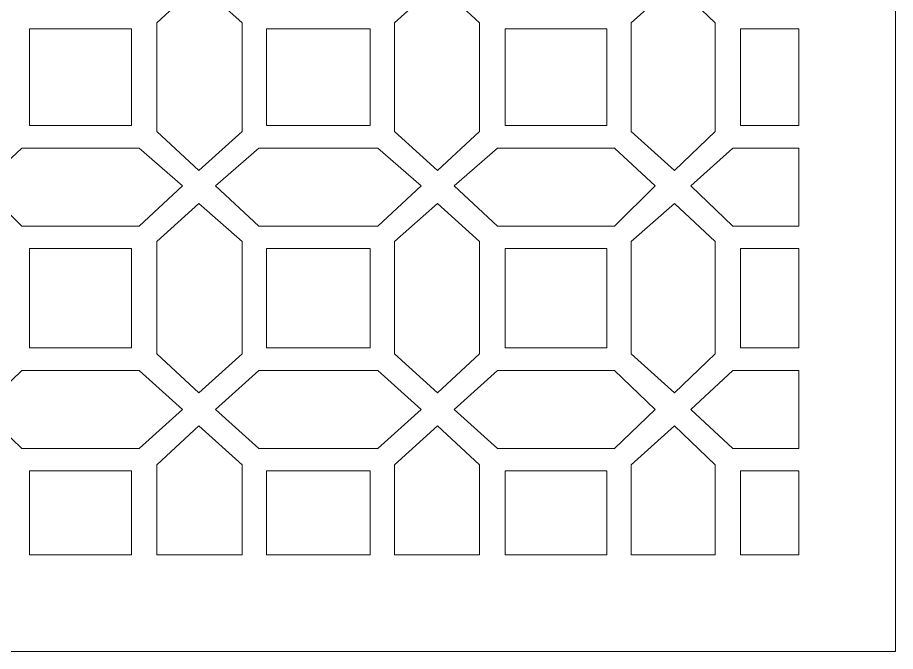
# Model space of a CAD drawing. Header units: centimetres. Extents: x -15.2 to -1.9, y -9.5 to 9.5.
# Drawn here: x -5.112 to -1.851, y -9.5 to -7.147 of the extents above; entities that cross this region are included whole.
import ezdxf

# ---------------------------------------------------------------- set-up
doc = ezdxf.new("R2010")
doc.units = ezdxf.units.CM
doc.header["$MEASUREMENT"] = 0
doc.layers.add('layer 1', color=7, linetype='Continuous')

msp = doc.modelspace()

# ---------------------------------------------------------------- linework, layer by layer
at = {"layer": 'layer 1', "color": 7, "lineweight": 9}
for points, knots in [([(-7.94516, 9.50001), (-7.94516, 9.50001), (-1.85082, 9.50001), (-1.85082, 9.50001), (-1.85082, 9.50001), (-1.85082, 9.50001), (-1.85082, -9.5), (-1.85082, -9.5), (-1.85082, -9.5), (-1.85082, -9.5), (-7.94516, -9.5), (-7.94516, -9.5), (-7.94516, -9.5), (-7.94516, -9.5), (-7.94516, 9.50001), (-7.94516, 9.50001)], [0, 0, 0, 0, 0.2, 0.2, 0.2, 0.2, 0.4, 0.4, 0.4, 0.4, 0.6, 0.6, 0.6, 0.6, 1, 1, 1, 1]), ([(-4.27726, -7.36801), (-4.27726, -7.36801), (-4.27726, -7.16629), (-4.27726, -7.16629), (-4.27726, -7.16629), (-4.27726, -7.16629), (-4.438, -7.02145), (-4.438, -7.02145), (-4.438, -7.02145), (-4.438, -7.02145), (-4.59403, -7.16628), (-4.59403, -7.16628), (-4.59403, -7.16628), (-4.59403, -7.16628), (-4.59402, -7.36801), (-4.59402, -7.36801), (-4.59402, -7.36801), (-4.59402, -7.36801), (-4.59403, -7.56974), (-4.59403, -7.56974), (-4.59403, -7.56974), (-4.59403, -7.56974), (-4.438, -7.71457), (-4.438, -7.71457), (-4.438, -7.71457), (-4.438, -7.71457), (-4.27726, -7.56973), (-4.27726, -7.56973), (-4.27726, -7.56973), (-4.27726, -7.56973), (-4.27726, -7.36801), (-4.27726, -7.36801)], [0, 0, 0, 0, 0.1111111, 0.1111111, 0.1111111, 0.1111111, 0.2222222, 0.2222222, 0.2222222, 0.2222222, 0.3333333, 0.3333333, 0.3333333, 0.3333333, 0.4444444, 0.4444444, 0.4444444, 0.4444444, 0.5555556, 0.5555556, 0.5555556, 0.5555556, 0.6666667, 0.6666667, 0.6666667, 0.6666667, 0.7777778, 0.7777778, 0.7777778, 0.7777778, 1, 1, 1, 1]), ([(-3.39539, -7.36801), (-3.39539, -7.36801), (-3.39538, -7.16628), (-3.39538, -7.16628), (-3.39538, -7.16628), (-3.39538, -7.16628), (-3.55141, -7.02145), (-3.55141, -7.02145), (-3.55141, -7.02145), (-3.55141, -7.02145), (-3.71215, -7.16629), (-3.71215, -7.16629), (-3.71215, -7.16629), (-3.71215, -7.16629), (-3.71215, -7.36801), (-3.71215, -7.36801), (-3.71215, -7.36801), (-3.71215, -7.36801), (-3.71215, -7.56973), (-3.71215, -7.56973), (-3.71215, -7.56973), (-3.71215, -7.56973), (-3.55141, -7.71457), (-3.55141, -7.71457), (-3.55141, -7.71457), (-3.55141, -7.71457), (-3.39538, -7.56974), (-3.39538, -7.56974), (-3.39538, -7.56974), (-3.39538, -7.56974), (-3.39539, -7.36801), (-3.39539, -7.36801)], [0, 0, 0, 0, 0.1111111, 0.1111111, 0.1111111, 0.1111111, 0.2222222, 0.2222222, 0.2222222, 0.2222222, 0.3333333, 0.3333333, 0.3333333, 0.3333333, 0.4444444, 0.4444444, 0.4444444, 0.4444444, 0.5555556, 0.5555556, 0.5555556, 0.5555556, 0.6666667, 0.6666667, 0.6666667, 0.6666667, 0.7777778, 0.7777778, 0.7777778, 0.7777778, 1, 1, 1, 1]), ([(-2.5204, -7.36801), (-2.5204, -7.36801), (-2.5204, -7.16628), (-2.5204, -7.16628), (-2.5204, -7.16628), (-2.5204, -7.16628), (-2.67173, -7.02145), (-2.67173, -7.02145), (-2.67173, -7.02145), (-2.67173, -7.02145), (-2.83269, -7.16628), (-2.83269, -7.16628), (-2.83269, -7.16628), (-2.83269, -7.16628), (-2.83269, -7.36801), (-2.83269, -7.36801), (-2.83269, -7.36801), (-2.83269, -7.36801), (-2.83269, -7.56974), (-2.83269, -7.56974), (-2.83269, -7.56974), (-2.83269, -7.56974), (-2.67173, -7.71457), (-2.67173, -7.71457), (-2.67173, -7.71457), (-2.67173, -7.71457), (-2.5204, -7.56974), (-2.5204, -7.56974), (-2.5204, -7.56974), (-2.5204, -7.56974), (-2.5204, -7.36801), (-2.5204, -7.36801)], [0, 0, 0, 0, 0.1111111, 0.1111111, 0.1111111, 0.1111111, 0.2222222, 0.2222222, 0.2222222, 0.2222222, 0.3333333, 0.3333333, 0.3333333, 0.3333333, 0.4444444, 0.4444444, 0.4444444, 0.4444444, 0.5555556, 0.5555556, 0.5555556, 0.5555556, 0.6666667, 0.6666667, 0.6666667, 0.6666667, 0.7777778, 0.7777778, 0.7777778, 0.7777778, 1, 1, 1, 1]), ([(-4.68863, -7.36801), (-4.68863, -7.36801), (-4.68863, -7.18835), (-4.68863, -7.18835), (-4.68863, -7.18835), (-4.68863, -7.18835), (-5.06681, -7.18835), (-5.06681, -7.18835), (-5.06681, -7.18835), (-5.06681, -7.18835), (-5.06682, -7.36801), (-5.06682, -7.36801), (-5.06682, -7.36801), (-5.06682, -7.36801), (-5.06681, -7.54767), (-5.06681, -7.54767), (-5.06681, -7.54767), (-5.06681, -7.54767), (-4.68863, -7.54767), (-4.68863, -7.54767), (-4.68863, -7.54767), (-4.68863, -7.54767), (-4.68863, -7.36801), (-4.68863, -7.36801)], [0, 0, 0, 0, 0.1428571, 0.1428571, 0.1428571, 0.1428571, 0.2857143, 0.2857143, 0.2857143, 0.2857143, 0.4285714, 0.4285714, 0.4285714, 0.4285714, 0.5714286, 0.5714286, 0.5714286, 0.5714286, 0.7142857, 0.7142857, 0.7142857, 0.7142857, 1, 1, 1, 1]), ([(-3.80205, -7.36801), (-3.80205, -7.36801), (-3.80205, -7.18835), (-3.80205, -7.18835), (-3.80205, -7.18835), (-3.80205, -7.18835), (-3.9947, -7.18835), (-3.9947, -7.18835), (-3.9947, -7.18835), (-3.9947, -7.18835), (-4.18736, -7.18835), (-4.18736, -7.18835), (-4.18736, -7.18835), (-4.18736, -7.18835), (-4.18736, -7.36801), (-4.18736, -7.36801), (-4.18736, -7.36801), (-4.18736, -7.36801), (-4.18736, -7.54767), (-4.18736, -7.54767), (-4.18736, -7.54767), (-4.18736, -7.54767), (-3.9947, -7.54767), (-3.9947, -7.54767), (-3.9947, -7.54767), (-3.9947, -7.54767), (-3.80205, -7.54767), (-3.80205, -7.54767), (-3.80205, -7.54767), (-3.80205, -7.54767), (-3.80205, -7.36801), (-3.80205, -7.36801)], [0, 0, 0, 0, 0.1111111, 0.1111111, 0.1111111, 0.1111111, 0.2222222, 0.2222222, 0.2222222, 0.2222222, 0.3333333, 0.3333333, 0.3333333, 0.3333333, 0.4444444, 0.4444444, 0.4444444, 0.4444444, 0.5555556, 0.5555556, 0.5555556, 0.5555556, 0.6666667, 0.6666667, 0.6666667, 0.6666667, 0.7777778, 0.7777778, 0.7777778, 0.7777778, 1, 1, 1, 1]), ([(-2.92259, -7.36801), (-2.92259, -7.36801), (-2.92259, -7.18835), (-2.92259, -7.18835), (-2.92259, -7.18835), (-2.92259, -7.18835), (-3.30078, -7.18835), (-3.30078, -7.18835), (-3.30078, -7.18835), (-3.30078, -7.18835), (-3.30078, -7.36801), (-3.30078, -7.36801), (-3.30078, -7.36801), (-3.30078, -7.36801), (-3.30078, -7.54767), (-3.30078, -7.54767), (-3.30078, -7.54767), (-3.30078, -7.54767), (-2.92259, -7.54767), (-2.92259, -7.54767), (-2.92259, -7.54767), (-2.92259, -7.54767), (-2.92259, -7.36801), (-2.92259, -7.36801)], [0, 0, 0, 0, 0.1428571, 0.1428571, 0.1428571, 0.1428571, 0.2857143, 0.2857143, 0.2857143, 0.2857143, 0.4285714, 0.4285714, 0.4285714, 0.4285714, 0.5714286, 0.5714286, 0.5714286, 0.5714286, 0.7142857, 0.7142857, 0.7142857, 0.7142857, 1, 1, 1, 1]), ([(-2.20931, -7.18835), (-2.20931, -7.18835), (-2.23082, -7.18835), (-2.23082, -7.18835), (-2.23082, -7.18835), (-2.23082, -7.18835), (-2.42603, -7.18835), (-2.42603, -7.18835), (-2.42603, -7.18835), (-2.42603, -7.18835), (-2.42603, -7.36801), (-2.42603, -7.36801), (-2.42603, -7.36801), (-2.42603, -7.36801), (-2.42603, -7.54767), (-2.42603, -7.54767), (-2.42603, -7.54767), (-2.42603, -7.54767), (-2.23082, -7.54767), (-2.23082, -7.54767), (-2.23082, -7.54767), (-2.23082, -7.54767), (-2.20931, -7.54767), (-2.20931, -7.54767), (-2.20931, -7.54767), (-2.20931, -7.54767), (-2.20931, -7.18835), (-2.20931, -7.18835)], [0, 0, 0, 0, 0.125, 0.125, 0.125, 0.125, 0.25, 0.25, 0.25, 0.25, 0.375, 0.375, 0.375, 0.375, 0.5, 0.5, 0.5, 0.5, 0.625, 0.625, 0.625, 0.625, 0.75, 0.75, 0.75, 0.75, 1, 1, 1, 1]), ([(-4.66039, -7.63111), (-4.66039, -7.63111), (-4.49942, -7.77158), (-4.49942, -7.77158), (-4.49942, -7.77158), (-4.49942, -7.77158), (-4.66038, -7.92101), (-4.66038, -7.92101), (-4.66038, -7.92101), (-4.66038, -7.92101), (-5.09529, -7.92101), (-5.09529, -7.92101), (-5.09529, -7.92101), (-5.09529, -7.92101), (-5.24662, -7.77159), (-5.24662, -7.77159), (-5.24662, -7.77159), (-5.24662, -7.77159), (-5.09529, -7.63112), (-5.09529, -7.63112), (-5.09529, -7.63112), (-5.09529, -7.63112), (-4.66039, -7.63111), (-4.66039, -7.63111)], [0, 0, 0, 0, 0.1428571, 0.1428571, 0.1428571, 0.1428571, 0.2857143, 0.2857143, 0.2857143, 0.2857143, 0.4285714, 0.4285714, 0.4285714, 0.4285714, 0.5714286, 0.5714286, 0.5714286, 0.5714286, 0.7142857, 0.7142857, 0.7142857, 0.7142857, 1, 1, 1, 1]), ([(-3.9947, -7.92101), (-3.9947, -7.92101), (-3.77381, -7.92101), (-3.77381, -7.92101), (-3.77381, -7.92101), (-3.77381, -7.92101), (-3.61307, -7.77159), (-3.61307, -7.77159), (-3.61307, -7.77159), (-3.61307, -7.77159), (-3.77381, -7.63112), (-3.77381, -7.63112), (-3.77381, -7.63112), (-3.77381, -7.63112), (-3.9947, -7.63112), (-3.9947, -7.63112), (-3.9947, -7.63112), (-3.9947, -7.63112), (-4.2156, -7.63112), (-4.2156, -7.63112), (-4.2156, -7.63112), (-4.2156, -7.63112), (-4.37634, -7.77159), (-4.37634, -7.77159), (-4.37634, -7.77159), (-4.37634, -7.77159), (-4.2156, -7.92101), (-4.2156, -7.92101), (-4.2156, -7.92101), (-4.2156, -7.92101), (-3.9947, -7.92101), (-3.9947, -7.92101)], [0, 0, 0, 0, 0.1111111, 0.1111111, 0.1111111, 0.1111111, 0.2222222, 0.2222222, 0.2222222, 0.2222222, 0.3333333, 0.3333333, 0.3333333, 0.3333333, 0.4444444, 0.4444444, 0.4444444, 0.4444444, 0.5555556, 0.5555556, 0.5555556, 0.5555556, 0.6666667, 0.6666667, 0.6666667, 0.6666667, 0.7777778, 0.7777778, 0.7777778, 0.7777778, 1, 1, 1, 1]), ([(-3.32903, -7.63111), (-3.32903, -7.63111), (-3.48999, -7.77158), (-3.48999, -7.77158), (-3.48999, -7.77158), (-3.48999, -7.77158), (-3.32903, -7.92101), (-3.32903, -7.92101), (-3.32903, -7.92101), (-3.32903, -7.92101), (-2.89412, -7.92101), (-2.89412, -7.92101), (-2.89412, -7.92101), (-2.89412, -7.92101), (-2.74279, -7.77159), (-2.74279, -7.77159), (-2.74279, -7.77159), (-2.74279, -7.77159), (-2.89412, -7.63112), (-2.89412, -7.63112), (-2.89412, -7.63112), (-2.89412, -7.63112), (-3.32903, -7.63111), (-3.32903, -7.63111)], [0, 0, 0, 0, 0.1428571, 0.1428571, 0.1428571, 0.1428571, 0.2857143, 0.2857143, 0.2857143, 0.2857143, 0.4285714, 0.4285714, 0.4285714, 0.4285714, 0.5714286, 0.5714286, 0.5714286, 0.5714286, 0.7142857, 0.7142857, 0.7142857, 0.7142857, 1, 1, 1, 1]), ([(-2.20931, -7.63112), (-2.20931, -7.63112), (-2.23082, -7.63112), (-2.23082, -7.63112), (-2.23082, -7.63112), (-2.23082, -7.63112), (-2.45428, -7.63112), (-2.45428, -7.63112), (-2.45428, -7.63112), (-2.45428, -7.63112), (-2.61029, -7.77159), (-2.61029, -7.77159), (-2.61029, -7.77159), (-2.61029, -7.77159), (-2.45428, -7.92101), (-2.45428, -7.92101), (-2.45428, -7.92101), (-2.45428, -7.92101), (-2.23082, -7.92101), (-2.23082, -7.92101), (-2.23082, -7.92101), (-2.23082, -7.92101), (-2.20931, -7.92101), (-2.20931, -7.92101), (-2.20931, -7.92101), (-2.20931, -7.92101), (-2.20931, -7.63112), (-2.20931, -7.63112)], [0, 0, 0, 0, 0.125, 0.125, 0.125, 0.125, 0.25, 0.25, 0.25, 0.25, 0.375, 0.375, 0.375, 0.375, 0.5, 0.5, 0.5, 0.5, 0.625, 0.625, 0.625, 0.625, 0.75, 0.75, 0.75, 0.75, 1, 1, 1, 1]), ([(-4.59402, -8.39506), (-4.59402, -8.39506), (-4.59403, -7.97803), (-4.59403, -7.97803), (-4.59403, -7.97803), (-4.59403, -7.97803), (-4.43798, -7.83756), (-4.43798, -7.83756), (-4.43798, -7.83756), (-4.43798, -7.83756), (-4.27726, -7.97803), (-4.27726, -7.97803), (-4.27726, -7.97803), (-4.27726, -7.97803), (-4.27726, -8.39506), (-4.27726, -8.39506), (-4.27726, -8.39506), (-4.27726, -8.39506), (-4.438, -8.54011), (-4.438, -8.54011), (-4.438, -8.54011), (-4.438, -8.54011), (-4.59402, -8.39506), (-4.59402, -8.39506)], [0, 0, 0, 0, 0.1428571, 0.1428571, 0.1428571, 0.1428571, 0.2857143, 0.2857143, 0.2857143, 0.2857143, 0.4285714, 0.4285714, 0.4285714, 0.4285714, 0.5714286, 0.5714286, 0.5714286, 0.5714286, 0.7142857, 0.7142857, 0.7142857, 0.7142857, 1, 1, 1, 1]), ([(-3.39539, -8.39506), (-3.39539, -8.39506), (-3.39538, -7.97803), (-3.39538, -7.97803), (-3.39538, -7.97803), (-3.39538, -7.97803), (-3.55143, -7.83756), (-3.55143, -7.83756), (-3.55143, -7.83756), (-3.55143, -7.83756), (-3.71215, -7.97803), (-3.71215, -7.97803), (-3.71215, -7.97803), (-3.71215, -7.97803), (-3.71215, -8.39506), (-3.71215, -8.39506), (-3.71215, -8.39506), (-3.71215, -8.39506), (-3.55141, -8.54011), (-3.55141, -8.54011), (-3.55141, -8.54011), (-3.55141, -8.54011), (-3.39539, -8.39506), (-3.39539, -8.39506)], [0, 0, 0, 0, 0.1428571, 0.1428571, 0.1428571, 0.1428571, 0.2857143, 0.2857143, 0.2857143, 0.2857143, 0.4285714, 0.4285714, 0.4285714, 0.4285714, 0.5714286, 0.5714286, 0.5714286, 0.5714286, 0.7142857, 0.7142857, 0.7142857, 0.7142857, 1, 1, 1, 1]), ([(-2.83269, -8.39506), (-2.83269, -8.39506), (-2.83269, -7.97803), (-2.83269, -7.97803), (-2.83269, -7.97803), (-2.83269, -7.97803), (-2.67172, -7.83756), (-2.67172, -7.83756), (-2.67172, -7.83756), (-2.67172, -7.83756), (-2.5204, -7.97803), (-2.5204, -7.97803), (-2.5204, -7.97803), (-2.5204, -7.97803), (-2.5204, -8.39506), (-2.5204, -8.39506), (-2.5204, -8.39506), (-2.5204, -8.39506), (-2.67172, -8.54011), (-2.67172, -8.54011), (-2.67172, -8.54011), (-2.67172, -8.54011), (-2.83269, -8.39506), (-2.83269, -8.39506)], [0, 0, 0, 0, 0.1428571, 0.1428571, 0.1428571, 0.1428571, 0.2857143, 0.2857143, 0.2857143, 0.2857143, 0.4285714, 0.4285714, 0.4285714, 0.4285714, 0.5714286, 0.5714286, 0.5714286, 0.5714286, 0.7142857, 0.7142857, 0.7142857, 0.7142857, 1, 1, 1, 1]), ([(-4.68863, -8.37321), (-4.68863, -8.37321), (-5.06682, -8.37321), (-5.06682, -8.37321), (-5.06682, -8.37321), (-5.06682, -8.37321), (-5.06681, -8.00445), (-5.06681, -8.00445), (-5.06681, -8.00445), (-5.06681, -8.00445), (-4.68863, -8.00445), (-4.68863, -8.00445), (-4.68863, -8.00445), (-4.68863, -8.00445), (-4.68863, -8.37321), (-4.68863, -8.37321)], [0, 0, 0, 0, 0.2, 0.2, 0.2, 0.2, 0.4, 0.4, 0.4, 0.4, 0.6, 0.6, 0.6, 0.6, 1, 1, 1, 1]), ([(-3.9947, -8.37321), (-3.9947, -8.37321), (-3.80205, -8.37321), (-3.80205, -8.37321), (-3.80205, -8.37321), (-3.80205, -8.37321), (-3.80205, -8.00445), (-3.80205, -8.00445), (-3.80205, -8.00445), (-3.80205, -8.00445), (-3.9947, -8.00445), (-3.9947, -8.00445), (-3.9947, -8.00445), (-3.9947, -8.00445), (-4.18736, -8.00445), (-4.18736, -8.00445), (-4.18736, -8.00445), (-4.18736, -8.00445), (-4.18736, -8.37321), (-4.18736, -8.37321), (-4.18736, -8.37321), (-4.18736, -8.37321), (-3.9947, -8.37321), (-3.9947, -8.37321)], [0, 0, 0, 0, 0.1428571, 0.1428571, 0.1428571, 0.1428571, 0.2857143, 0.2857143, 0.2857143, 0.2857143, 0.4285714, 0.4285714, 0.4285714, 0.4285714, 0.5714286, 0.5714286, 0.5714286, 0.5714286, 0.7142857, 0.7142857, 0.7142857, 0.7142857, 1, 1, 1, 1]), ([(-3.30078, -8.37321), (-3.30078, -8.37321), (-2.92259, -8.37321), (-2.92259, -8.37321), (-2.92259, -8.37321), (-2.92259, -8.37321), (-2.92259, -8.00445), (-2.92259, -8.00445), (-2.92259, -8.00445), (-2.92259, -8.00445), (-3.30078, -8.00445), (-3.30078, -8.00445), (-3.30078, -8.00445), (-3.30078, -8.00445), (-3.30078, -8.37321), (-3.30078, -8.37321)], [0, 0, 0, 0, 0.2, 0.2, 0.2, 0.2, 0.4, 0.4, 0.4, 0.4, 0.6, 0.6, 0.6, 0.6, 1, 1, 1, 1]), ([(-2.20931, -8.00445), (-2.20931, -8.00445), (-2.23082, -8.00445), (-2.23082, -8.00445), (-2.23082, -8.00445), (-2.23082, -8.00445), (-2.42603, -8.00446), (-2.42603, -8.00446), (-2.42603, -8.00446), (-2.42603, -8.00446), (-2.42604, -8.3732), (-2.42604, -8.3732), (-2.42604, -8.3732), (-2.42604, -8.3732), (-2.23082, -8.3732), (-2.23082, -8.3732), (-2.23082, -8.3732), (-2.23082, -8.3732), (-2.20931, -8.3732), (-2.20931, -8.3732), (-2.20931, -8.3732), (-2.20931, -8.3732), (-2.20931, -8.00445), (-2.20931, -8.00445)], [0, 0, 0, 0, 0.1428571, 0.1428571, 0.1428571, 0.1428571, 0.2857143, 0.2857143, 0.2857143, 0.2857143, 0.4285714, 0.4285714, 0.4285714, 0.4285714, 0.5714286, 0.5714286, 0.5714286, 0.5714286, 0.7142857, 0.7142857, 0.7142857, 0.7142857, 1, 1, 1, 1]), ([(-4.66039, -8.45667), (-4.66039, -8.45667), (-4.49942, -8.60128), (-4.49942, -8.60128), (-4.49942, -8.60128), (-4.49942, -8.60128), (-4.66038, -8.74634), (-4.66038, -8.74634), (-4.66038, -8.74634), (-4.66038, -8.74634), (-5.09529, -8.74633), (-5.09529, -8.74633), (-5.09529, -8.74633), (-5.09529, -8.74633), (-5.24662, -8.60128), (-5.24662, -8.60128), (-5.24662, -8.60128), (-5.24662, -8.60128), (-5.09529, -8.45667), (-5.09529, -8.45667), (-5.09529, -8.45667), (-5.09529, -8.45667), (-4.66039, -8.45667), (-4.66039, -8.45667)], [0, 0, 0, 0, 0.1428571, 0.1428571, 0.1428571, 0.1428571, 0.2857143, 0.2857143, 0.2857143, 0.2857143, 0.4285714, 0.4285714, 0.4285714, 0.4285714, 0.5714286, 0.5714286, 0.5714286, 0.5714286, 0.7142857, 0.7142857, 0.7142857, 0.7142857, 1, 1, 1, 1]), ([(-3.9947, -8.74633), (-3.9947, -8.74633), (-3.77381, -8.74633), (-3.77381, -8.74633), (-3.77381, -8.74633), (-3.77381, -8.74633), (-3.61307, -8.60128), (-3.61307, -8.60128), (-3.61307, -8.60128), (-3.61307, -8.60128), (-3.77381, -8.45667), (-3.77381, -8.45667), (-3.77381, -8.45667), (-3.77381, -8.45667), (-3.9947, -8.45666), (-3.9947, -8.45666), (-3.9947, -8.45666), (-3.9947, -8.45666), (-4.2156, -8.45667), (-4.2156, -8.45667), (-4.2156, -8.45667), (-4.2156, -8.45667), (-4.37634, -8.60128), (-4.37634, -8.60128), (-4.37634, -8.60128), (-4.37634, -8.60128), (-4.2156, -8.74633), (-4.2156, -8.74633), (-4.2156, -8.74633), (-4.2156, -8.74633), (-3.9947, -8.74633), (-3.9947, -8.74633)], [0, 0, 0, 0, 0.1111111, 0.1111111, 0.1111111, 0.1111111, 0.2222222, 0.2222222, 0.2222222, 0.2222222, 0.3333333, 0.3333333, 0.3333333, 0.3333333, 0.4444444, 0.4444444, 0.4444444, 0.4444444, 0.5555556, 0.5555556, 0.5555556, 0.5555556, 0.6666667, 0.6666667, 0.6666667, 0.6666667, 0.7777778, 0.7777778, 0.7777778, 0.7777778, 1, 1, 1, 1]), ([(-3.32903, -8.45667), (-3.32903, -8.45667), (-3.48999, -8.60128), (-3.48999, -8.60128), (-3.48999, -8.60128), (-3.48999, -8.60128), (-3.32903, -8.74634), (-3.32903, -8.74634), (-3.32903, -8.74634), (-3.32903, -8.74634), (-2.89412, -8.74633), (-2.89412, -8.74633), (-2.89412, -8.74633), (-2.89412, -8.74633), (-2.74279, -8.60128), (-2.74279, -8.60128), (-2.74279, -8.60128), (-2.74279, -8.60128), (-2.89412, -8.45667), (-2.89412, -8.45667), (-2.89412, -8.45667), (-2.89412, -8.45667), (-3.32903, -8.45667), (-3.32903, -8.45667)], [0, 0, 0, 0, 0.1428571, 0.1428571, 0.1428571, 0.1428571, 0.2857143, 0.2857143, 0.2857143, 0.2857143, 0.4285714, 0.4285714, 0.4285714, 0.4285714, 0.5714286, 0.5714286, 0.5714286, 0.5714286, 0.7142857, 0.7142857, 0.7142857, 0.7142857, 1, 1, 1, 1]), ([(-2.20931, -8.45666), (-2.20931, -8.45666), (-2.23082, -8.45666), (-2.23082, -8.45666), (-2.23082, -8.45666), (-2.23082, -8.45666), (-2.45427, -8.45666), (-2.45427, -8.45666), (-2.45427, -8.45666), (-2.45427, -8.45666), (-2.61029, -8.60128), (-2.61029, -8.60128), (-2.61029, -8.60128), (-2.61029, -8.60128), (-2.45428, -8.74634), (-2.45428, -8.74634), (-2.45428, -8.74634), (-2.45428, -8.74634), (-2.23082, -8.74633), (-2.23082, -8.74633), (-2.23082, -8.74633), (-2.23082, -8.74633), (-2.20931, -8.74634), (-2.20931, -8.74634), (-2.20931, -8.74634), (-2.20931, -8.74634), (-2.20931, -8.45666), (-2.20931, -8.45666)], [0, 0, 0, 0, 0.125, 0.125, 0.125, 0.125, 0.25, 0.25, 0.25, 0.25, 0.375, 0.375, 0.375, 0.375, 0.5, 0.5, 0.5, 0.5, 0.625, 0.625, 0.625, 0.625, 0.75, 0.75, 0.75, 0.75, 1, 1, 1, 1]), ([(-4.27726, -9.14151), (-4.27726, -9.14151), (-4.27726, -9.01038), (-4.27726, -9.01038), (-4.27726, -9.01038), (-4.27726, -9.01038), (-4.27726, -8.80772), (-4.27726, -8.80772), (-4.27726, -8.80772), (-4.27726, -8.80772), (-4.438, -8.66288), (-4.438, -8.66288), (-4.438, -8.66288), (-4.438, -8.66288), (-4.59402, -8.80772), (-4.59402, -8.80772), (-4.59402, -8.80772), (-4.59402, -8.80772), (-4.59402, -9.01038), (-4.59402, -9.01038), (-4.59402, -9.01038), (-4.59402, -9.01038), (-4.59402, -9.14151), (-4.59402, -9.14151), (-4.59402, -9.14151), (-4.59402, -9.14151), (-4.27726, -9.14151), (-4.27726, -9.14151)], [0, 0, 0, 0, 0.125, 0.125, 0.125, 0.125, 0.25, 0.25, 0.25, 0.25, 0.375, 0.375, 0.375, 0.375, 0.5, 0.5, 0.5, 0.5, 0.625, 0.625, 0.625, 0.625, 0.75, 0.75, 0.75, 0.75, 1, 1, 1, 1]), ([(-3.39539, -9.14151), (-3.39539, -9.14151), (-3.39539, -9.01038), (-3.39539, -9.01038), (-3.39539, -9.01038), (-3.39539, -9.01038), (-3.39539, -8.80772), (-3.39539, -8.80772), (-3.39539, -8.80772), (-3.39539, -8.80772), (-3.55141, -8.66288), (-3.55141, -8.66288), (-3.55141, -8.66288), (-3.55141, -8.66288), (-3.71215, -8.80772), (-3.71215, -8.80772), (-3.71215, -8.80772), (-3.71215, -8.80772), (-3.71215, -9.01038), (-3.71215, -9.01038), (-3.71215, -9.01038), (-3.71215, -9.01038), (-3.71215, -9.14151), (-3.71215, -9.14151), (-3.71215, -9.14151), (-3.71215, -9.14151), (-3.39539, -9.14151), (-3.39539, -9.14151)], [0, 0, 0, 0, 0.125, 0.125, 0.125, 0.125, 0.25, 0.25, 0.25, 0.25, 0.375, 0.375, 0.375, 0.375, 0.5, 0.5, 0.5, 0.5, 0.625, 0.625, 0.625, 0.625, 0.75, 0.75, 0.75, 0.75, 1, 1, 1, 1]), ([(-2.5204, -9.14151), (-2.5204, -9.14151), (-2.5204, -9.01038), (-2.5204, -9.01038), (-2.5204, -9.01038), (-2.5204, -9.01038), (-2.5204, -8.80772), (-2.5204, -8.80772), (-2.5204, -8.80772), (-2.5204, -8.80772), (-2.67172, -8.66288), (-2.67172, -8.66288), (-2.67172, -8.66288), (-2.67172, -8.66288), (-2.83269, -8.80772), (-2.83269, -8.80772), (-2.83269, -8.80772), (-2.83269, -8.80772), (-2.83269, -9.01038), (-2.83269, -9.01038), (-2.83269, -9.01038), (-2.83269, -9.01038), (-2.83269, -9.14151), (-2.83269, -9.14151), (-2.83269, -9.14151), (-2.83269, -9.14151), (-2.5204, -9.14151), (-2.5204, -9.14151)], [0, 0, 0, 0, 0.125, 0.125, 0.125, 0.125, 0.25, 0.25, 0.25, 0.25, 0.375, 0.375, 0.375, 0.375, 0.5, 0.5, 0.5, 0.5, 0.625, 0.625, 0.625, 0.625, 0.75, 0.75, 0.75, 0.75, 1, 1, 1, 1]), ([(-4.68863, -9.14151), (-4.68863, -9.14151), (-4.68863, -9.01038), (-4.68863, -9.01038), (-4.68863, -9.01038), (-4.68863, -9.01038), (-4.68863, -8.82957), (-4.68863, -8.82957), (-4.68863, -8.82957), (-4.68863, -8.82957), (-5.06682, -8.82957), (-5.06682, -8.82957), (-5.06682, -8.82957), (-5.06682, -8.82957), (-5.06682, -9.01038), (-5.06682, -9.01038), (-5.06682, -9.01038), (-5.06682, -9.01038), (-5.06682, -9.14151), (-5.06682, -9.14151), (-5.06682, -9.14151), (-5.06682, -9.14151), (-4.68863, -9.14151), (-4.68863, -9.14151)], [0, 0, 0, 0, 0.1428571, 0.1428571, 0.1428571, 0.1428571, 0.2857143, 0.2857143, 0.2857143, 0.2857143, 0.4285714, 0.4285714, 0.4285714, 0.4285714, 0.5714286, 0.5714286, 0.5714286, 0.5714286, 0.7142857, 0.7142857, 0.7142857, 0.7142857, 1, 1, 1, 1]), ([(-3.80205, -9.14151), (-3.80205, -9.14151), (-3.80205, -9.01038), (-3.80205, -9.01038), (-3.80205, -9.01038), (-3.80205, -9.01038), (-3.80205, -8.82957), (-3.80205, -8.82957), (-3.80205, -8.82957), (-3.80205, -8.82957), (-3.9947, -8.82957), (-3.9947, -8.82957), (-3.9947, -8.82957), (-3.9947, -8.82957), (-4.18736, -8.82957), (-4.18736, -8.82957), (-4.18736, -8.82957), (-4.18736, -8.82957), (-4.18736, -9.01038), (-4.18736, -9.01038), (-4.18736, -9.01038), (-4.18736, -9.01038), (-4.18736, -9.14151), (-4.18736, -9.14151), (-4.18736, -9.14151), (-4.18736, -9.14151), (-3.80205, -9.14151), (-3.80205, -9.14151)], [0, 0, 0, 0, 0.125, 0.125, 0.125, 0.125, 0.25, 0.25, 0.25, 0.25, 0.375, 0.375, 0.375, 0.375, 0.5, 0.5, 0.5, 0.5, 0.625, 0.625, 0.625, 0.625, 0.75, 0.75, 0.75, 0.75, 1, 1, 1, 1]), ([(-2.92259, -9.14151), (-2.92259, -9.14151), (-2.92259, -9.01038), (-2.92259, -9.01038), (-2.92259, -9.01038), (-2.92259, -9.01038), (-2.92259, -8.82957), (-2.92259, -8.82957), (-2.92259, -8.82957), (-2.92259, -8.82957), (-3.30078, -8.82957), (-3.30078, -8.82957), (-3.30078, -8.82957), (-3.30078, -8.82957), (-3.30078, -9.01038), (-3.30078, -9.01038), (-3.30078, -9.01038), (-3.30078, -9.01038), (-3.30078, -9.14151), (-3.30078, -9.14151), (-3.30078, -9.14151), (-3.30078, -9.14151), (-2.92259, -9.14151), (-2.92259, -9.14151)], [0, 0, 0, 0, 0.1428571, 0.1428571, 0.1428571, 0.1428571, 0.2857143, 0.2857143, 0.2857143, 0.2857143, 0.4285714, 0.4285714, 0.4285714, 0.4285714, 0.5714286, 0.5714286, 0.5714286, 0.5714286, 0.7142857, 0.7142857, 0.7142857, 0.7142857, 1, 1, 1, 1]), ([(-2.20931, -8.82957), (-2.20931, -8.82957), (-2.23082, -8.82957), (-2.23082, -8.82957), (-2.23082, -8.82957), (-2.23082, -8.82957), (-2.42603, -8.82957), (-2.42603, -8.82957), (-2.42603, -8.82957), (-2.42603, -8.82957), (-2.42603, -9.01038), (-2.42603, -9.01038), (-2.42603, -9.01038), (-2.42603, -9.01038), (-2.42603, -9.14151), (-2.42603, -9.14151), (-2.42603, -9.14151), (-2.42603, -9.14151), (-2.20931, -9.14151), (-2.20931, -9.14151), (-2.20931, -9.14151), (-2.20931, -9.14151), (-2.20931, -8.82957), (-2.20931, -8.82957)], [0, 0, 0, 0, 0.1428571, 0.1428571, 0.1428571, 0.1428571, 0.2857143, 0.2857143, 0.2857143, 0.2857143, 0.4285714, 0.4285714, 0.4285714, 0.4285714, 0.5714286, 0.5714286, 0.5714286, 0.5714286, 0.7142857, 0.7142857, 0.7142857, 0.7142857, 1, 1, 1, 1])]:
    msp.add_open_spline(points, degree=3, knots=knots, dxfattribs=at)

doc.saveas('drawing.dxf')
